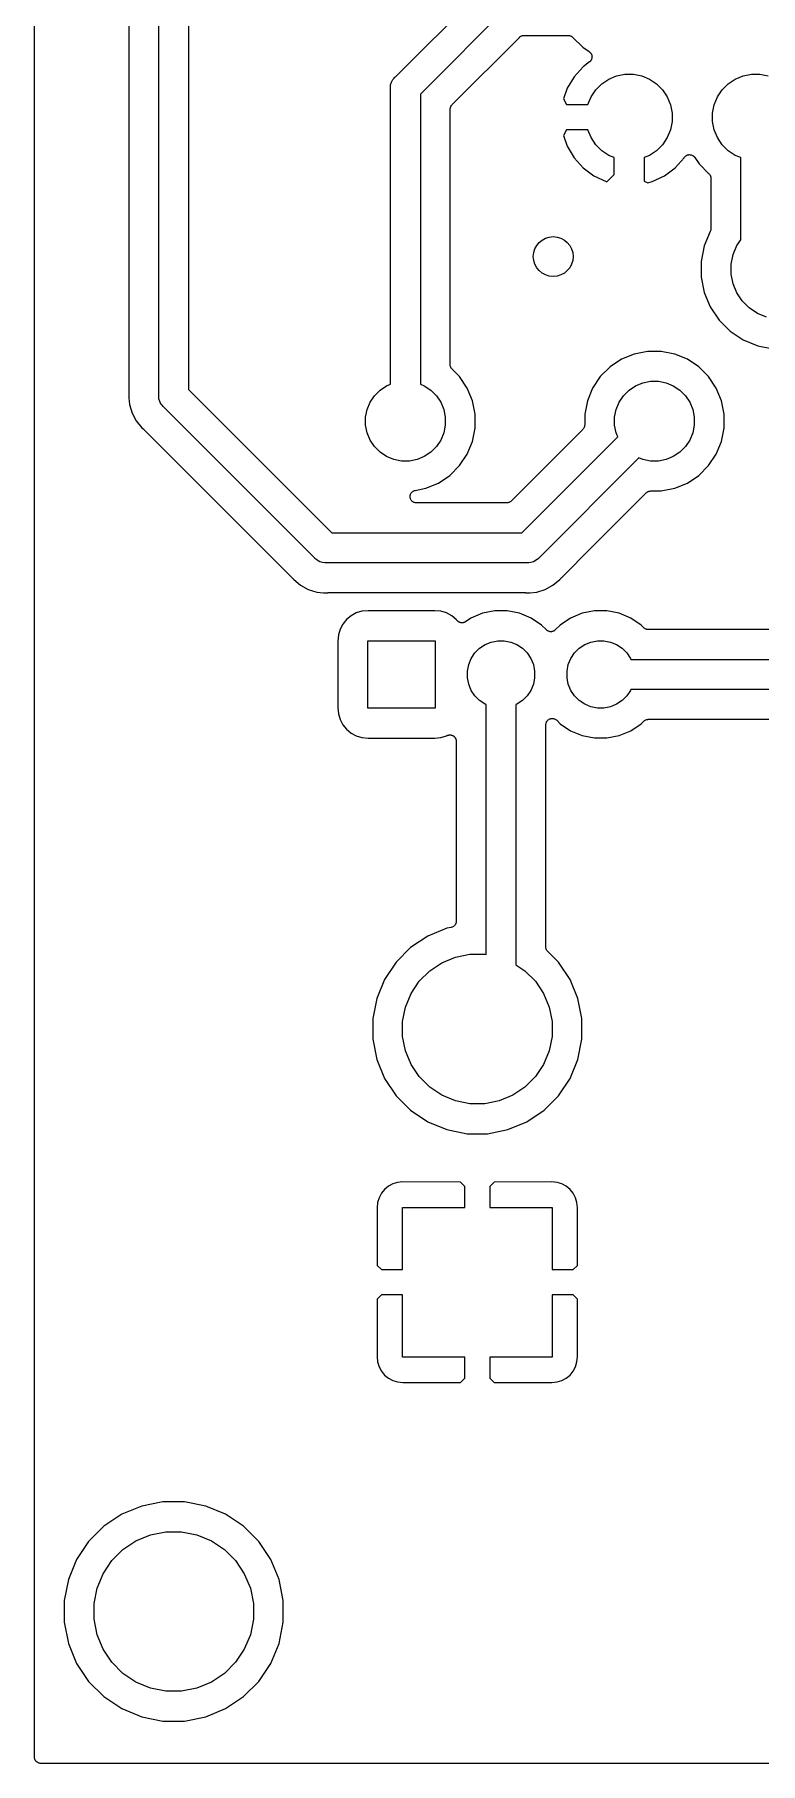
# Model space of a CAD drawing. Extents: x 102.4 to 160.8, y -97.5 to -19.5.
# Drawn here: x 102.36 to 116.94, y -97.54 to -62.86 of the extents above; entities that cross this region are included whole.
import ezdxf

# ---------------------------------------------------------------- set-up
doc = ezdxf.new("R2010")
doc.units = 0
doc.layers.add('BLACK', color=7, linetype='CONTINUOUS')

msp = doc.modelspace()

# ---------------------------------------------------------------- linework, layer by layer
at = {"layer": 'BLACK', "linetype": 'CONTINUOUS'}
for p, q in [((102.362, -97.409), (102.362, -19.939)), ((104.256, -29.0065), (104.256, -70.0536)), ((104.856, -70.0893), (104.856, -28.9707)), ((105.456, -29.0803), (105.456, -69.9797)), ((109.606, -63.7054), (111.537, -61.7743)), ((111.884, -62.276), (110.108, -64.0523)), ((110.745, -64.2636), (112.096, -62.9132)), ((112.096, -62.9129), (112.097, -62.912)), ((112.096, -62.9132), (112.096, -62.9129)), ((112.096, -62.9129), (112.096, -62.9129)), ((112.096, -62.9129), (112.096, -62.9129)), ((112.097, -62.912), (112.106, -62.9046)), ((112.106, -62.9046), (112.115, -62.8972)), ((112.115, -62.8972), (112.116, -62.8969)), ((112.116, -62.8965), (112.127, -62.8911)), ((112.116, -62.8969), (112.116, -62.8965)), ((112.127, -62.8911), (112.137, -62.8856)), ((112.137, -62.8856), (112.138, -62.8854)), ((112.138, -62.8851), (112.15, -62.8818)), ((112.138, -62.8854), (112.138, -62.8851)), ((112.15, -62.8818), (112.161, -62.8784)), ((112.161, -62.8784), (112.162, -62.8782)), ((112.161, -62.8784), (112.161, -62.8784)), ((112.162, -62.8782), (112.174, -62.8771)), ((112.174, -62.8771), (112.185, -62.876)), ((112.185, -62.876), (113.078, -62.876)), ((113.078, -62.876), (113.078, -62.876)), ((113.078, -62.876), (113.078, -62.876)), ((113.078, -62.876), (113.078, -62.876)), ((113.078, -62.876), (113.079, -62.876)), ((113.079, -62.876), (113.091, -62.8773)), ((113.091, -62.8773), (113.103, -62.8785)), ((113.103, -62.8785), (113.103, -62.8787)), ((113.103, -62.8787), (113.104, -62.8788)), ((113.104, -62.8788), (113.115, -62.8823)), ((113.115, -62.8823), (113.126, -62.8858)), ((113.126, -62.8858), (113.127, -62.8861)), ((113.127, -62.8861), (113.128, -62.8863)), ((113.128, -62.8863), (113.138, -62.8919)), ((113.138, -62.8919), (113.148, -62.8975)), ((113.148, -62.8975), (113.149, -62.8979)), ((113.149, -62.8979), (113.149, -62.8982)), ((113.149, -62.8982), (113.158, -62.9057)), ((113.158, -62.9057), (113.167, -62.9132)), ((113.167, -62.9132), (113.367, -63.1129)), ((113.367, -63.1129), (113.498, -63.2005)), ((113.504, -63.4078), (113.376, -63.5034)), ((113.498, -63.2005), (113.5, -63.2015)), ((113.5, -63.2015), (113.506, -63.2071)), ((113.51, -63.402), (113.504, -63.4078)), ((113.506, -63.2071), (113.513, -63.2124)), ((113.517, -63.3964), (113.51, -63.402)), ((113.513, -63.2124), (113.516, -63.2151)), ((113.516, -63.2151), (113.519, -63.2175)), ((113.519, -63.3936), (113.517, -63.3964)), ((113.519, -63.2175), (113.524, -63.2243)), ((113.522, -63.3911), (113.519, -63.3936)), ((113.527, -63.3841), (113.522, -63.3911)), ((113.524, -63.2243), (113.53, -63.2308)), ((113.533, -63.3774), (113.527, -63.3841)), ((113.53, -63.2308), (113.532, -63.234)), ((113.532, -63.234), (113.534, -63.2368)), ((113.534, -63.3742), (113.533, -63.3774)), ((113.534, -63.2368), (113.538, -63.2446)), ((113.537, -63.3712), (113.534, -63.3742)), ((113.54, -63.3633), (113.537, -63.3712)), ((113.538, -63.2446), (113.543, -63.2521)), ((113.545, -63.3556), (113.54, -63.3633)), ((113.543, -63.2521), (113.544, -63.2556)), ((113.544, -63.2556), (113.546, -63.2588)), ((113.546, -63.3521), (113.545, -63.3556)), ((113.546, -63.2588), (113.548, -63.2672)), ((113.547, -63.3488), (113.546, -63.3521)), ((113.549, -63.3403), (113.547, -63.3488)), ((113.548, -63.2672), (113.551, -63.2755)), ((113.552, -63.332), (113.549, -63.3403)), ((113.551, -63.2755), (113.551, -63.2791)), ((113.551, -63.2791), (113.552, -63.2826)), ((113.552, -63.2826), (113.553, -63.2913)), ((113.553, -63.3247), (113.552, -63.3283)), ((113.552, -63.3283), (113.552, -63.332)), ((113.553, -63.2913), (113.554, -63.3)), ((113.554, -63.316), (113.553, -63.3247)), ((113.554, -63.3), (113.554, -63.3036)), ((113.554, -63.3036), (113.555, -63.3073)), ((113.555, -63.3073), (113.554, -63.316)), ((109.529, -63.8126), (109.544, -63.7863)), ((109.544, -63.7863), (109.557, -63.7605)), ((109.557, -63.7605), (109.58, -63.7328)), ((109.58, -63.7328), (109.595, -63.7148)), ((109.595, -63.7148), (109.606, -63.7054)), ((113.196, -63.7032), (113.059, -63.9342)), ((113.376, -63.5034), (113.196, -63.7032)), ((113.749, -63.8452), (113.891, -63.7507)), ((113.891, -63.7507), (114.048, -63.6856)), ((114.048, -63.6856), (114.215, -63.6524)), ((114.215, -63.6524), (114.385, -63.6524)), ((114.385, -63.6524), (114.552, -63.6856)), ((114.552, -63.6856), (114.709, -63.7507)), ((114.709, -63.7507), (114.851, -63.8452)), ((116.289, -63.8452), (116.431, -63.7507)), ((116.431, -63.7507), (116.588, -63.6856)), ((116.588, -63.6856), (116.755, -63.6524)), ((116.755, -63.6524), (116.925, -63.6524)), ((116.925, -63.6524), (117.092, -63.6856)), ((109.507, -63.928), (109.508, -63.9133)), ((109.508, -63.9427), (109.507, -63.928)), ((109.508, -63.9133), (109.512, -63.8692)), ((109.508, -63.9133), (109.508, -63.9133)), ((109.508, -69.8704), (109.508, -63.9427)), ((109.512, -63.8692), (109.529, -63.8126)), ((110.108, -64.0523), (110.108, -69.8704)), ((113.059, -63.9342), (112.983, -64.1474)), ((112.983, -64.1474), (113.043, -64.262)), ((113.47, -64.262), (113.535, -64.1069)), ((113.535, -64.1069), (113.629, -63.9655)), ((113.629, -63.9655), (113.749, -63.8452)), ((114.851, -63.8452), (114.971, -63.9655)), ((114.971, -63.9655), (115.065, -64.1069)), ((115.065, -64.1069), (115.13, -64.2641)), ((116.01, -64.2641), (116.075, -64.1069)), ((116.075, -64.1069), (116.169, -63.9655)), ((116.169, -63.9655), (116.289, -63.8452)), ((110.708, -64.3516), (110.709, -64.3399)), ((110.708, -64.3529), (110.708, -64.3516)), ((110.708, -64.353), (110.708, -64.3529)), ((110.708, -64.3534), (110.708, -64.353)), ((110.708, -64.353), (110.708, -64.353)), ((110.708, -69.4795), (110.708, -64.3534)), ((110.709, -64.3399), (110.711, -64.3283)), ((110.711, -64.327), (110.714, -64.3158)), ((110.711, -64.3277), (110.711, -64.327)), ((110.711, -64.3283), (110.711, -64.3277)), ((110.714, -64.3158), (110.718, -64.3046)), ((110.718, -64.3034), (110.724, -64.293)), ((110.718, -64.304), (110.718, -64.3034)), ((110.718, -64.3046), (110.718, -64.304)), ((110.724, -64.293), (110.729, -64.2827)), ((110.729, -64.2827), (110.73, -64.2822)), ((110.73, -64.2816), (110.738, -64.2727)), ((110.73, -64.2822), (110.73, -64.2816)), ((110.738, -64.2727), (110.745, -64.2636)), ((113.043, -64.262), (113.47, -64.262)), ((115.13, -64.2641), (115.164, -64.4309)), ((115.164, -64.4309), (115.164, -64.6011)), ((115.976, -64.4309), (116.01, -64.2641)), ((115.976, -64.6011), (115.976, -64.4309)), ((113.043, -64.77), (112.983, -64.8846)), ((113.47, -64.77), (113.043, -64.77)), ((113.535, -64.9251), (113.47, -64.77)), ((115.13, -64.7679), (115.065, -64.9251)), ((115.164, -64.6011), (115.13, -64.7679)), ((116.01, -64.7679), (115.976, -64.6011)), ((116.075, -64.9251), (116.01, -64.7679)), ((112.983, -64.8846), (113.059, -65.0978)), ((113.059, -65.0978), (113.196, -65.3288)), ((113.629, -65.0665), (113.535, -64.9251)), ((113.749, -65.1868), (113.629, -65.0665)), ((113.891, -65.2813), (113.749, -65.1868)), ((114.851, -65.1868), (114.709, -65.2813)), ((114.971, -65.0665), (114.851, -65.1868)), ((115.065, -64.9251), (114.971, -65.0665)), ((116.169, -65.0665), (116.075, -64.9251)), ((116.289, -65.1868), (116.169, -65.0665)), ((116.431, -65.2813), (116.289, -65.1868)), ((113.196, -65.3288), (113.376, -65.5286)), ((113.376, -65.5286), (113.591, -65.6895)), ((114, -65.3265), (113.891, -65.2813)), ((114, -65.6617), (114, -65.3265)), ((114.709, -65.2813), (114.6, -65.3265)), ((114.6, -65.3265), (114.6, -65.7713)), ((115.009, -65.6895), (115.224, -65.5286)), ((115.224, -65.5286), (115.404, -65.3288)), ((115.404, -65.3286), (115.405, -65.3271)), ((115.404, -65.3288), (115.404, -65.3286)), ((115.405, -65.3271), (115.407, -65.3247)), ((115.407, -65.3247), (115.408, -65.322)), ((115.408, -65.322), (115.414, -65.3148)), ((115.414, -65.3148), (115.42, -65.3073)), ((115.42, -65.3073), (115.422, -65.3053)), ((115.422, -65.3053), (115.424, -65.303)), ((115.424, -65.303), (115.432, -65.2971)), ((115.432, -65.2971), (115.439, -65.2909)), ((115.439, -65.2909), (115.441, -65.2893)), ((115.441, -65.2893), (115.444, -65.2874)), ((115.444, -65.2874), (115.452, -65.2831)), ((115.452, -65.2831), (115.46, -65.2783)), ((115.46, -65.2783), (115.463, -65.2773)), ((115.463, -65.2773), (115.465, -65.2759)), ((115.465, -65.2759), (115.474, -65.2732)), ((115.474, -65.2732), (115.483, -65.2701)), ((115.483, -65.2701), (115.486, -65.2697)), ((115.486, -65.2697), (115.489, -65.2688)), ((115.489, -65.2688), (115.499, -65.268)), ((115.499, -65.268), (115.508, -65.2666)), ((115.508, -65.2666), (115.511, -65.2668)), ((115.511, -65.2668), (115.514, -65.2665)), ((115.514, -65.2665), (115.523, -65.2675)), ((115.523, -65.2675), (115.533, -65.268)), ((115.533, -65.268), (115.536, -65.2687)), ((115.536, -65.2687), (115.539, -65.269)), ((115.539, -65.269), (115.548, -65.2718)), ((115.548, -65.2718), (115.557, -65.2741)), ((115.557, -65.2741), (115.559, -65.2754)), ((115.559, -65.2754), (115.562, -65.2763)), ((115.562, -65.2763), (115.571, -65.2808)), ((115.571, -65.2808), (115.579, -65.2848)), ((115.579, -65.2848), (115.581, -65.2866)), ((115.581, -65.2866), (115.584, -65.288)), ((115.584, -65.288), (115.591, -65.294)), ((115.591, -65.294), (115.599, -65.2996)), ((115.599, -65.2996), (115.601, -65.3019)), ((115.601, -65.3019), (115.603, -65.3038)), ((115.603, -65.3038), (115.609, -65.311)), ((115.609, -65.311), (115.615, -65.318)), ((115.615, -65.318), (115.617, -65.3206)), ((115.617, -65.3206), (115.619, -65.323)), ((115.619, -65.323), (115.703, -65.449)), ((115.703, -65.449), (115.903, -65.6486)), ((116.54, -65.3265), (116.431, -65.2813)), ((116.54, -65.7226), (116.54, -65.3265)), ((113.591, -65.6895), (113.836, -65.8065)), ((113.836, -65.8065), (113.851, -65.8109)), ((113.851, -65.8109), (114, -65.6617)), ((114.6, -65.7713), (114.601, -65.786)), ((114.601, -65.786), (114.6, -65.7971)), ((114.6, -65.7971), (114.672, -65.8344)), ((114.672, -65.8344), (114.764, -65.8065)), ((114.764, -65.8065), (115.009, -65.6895)), ((115.903, -65.6486), (115.903, -65.6489)), ((115.903, -65.6489), (115.903, -65.649)), ((115.903, -65.649), (115.903, -65.649)), ((115.903, -65.649), (115.904, -65.6499)), ((115.904, -65.6499), (115.911, -65.6591)), ((115.911, -65.6591), (115.919, -65.6682)), ((115.919, -65.6682), (115.919, -65.6688)), ((115.919, -65.6688), (115.92, -65.6693)), ((115.92, -65.6693), (115.925, -65.6797)), ((115.925, -65.6797), (115.93, -65.6901)), ((115.93, -65.6901), (115.931, -65.6907)), ((115.931, -65.6907), (115.931, -65.6913)), ((115.931, -65.6913), (115.934, -65.7026)), ((115.934, -65.7026), (115.938, -65.7138)), ((115.938, -65.7138), (115.938, -65.7144)), ((115.938, -65.7144), (115.938, -65.7151)), ((115.938, -65.7151), (115.939, -65.7268)), ((115.939, -65.7268), (115.94, -65.7384)), ((115.94, -65.7384), (115.94, -66.7569)), ((116.54, -66.9733), (116.54, -65.7226)), ((116.54, -65.7226), (116.54, -65.7226)), ((115.93, -66.8055), (115.809, -67.0973)), ((115.934, -66.7944), (115.93, -66.8055)), ((115.937, -66.7834), (115.934, -66.7944)), ((115.938, -66.7818), (115.937, -66.7826)), ((115.937, -66.7826), (115.937, -66.7834)), ((115.939, -66.7703), (115.938, -66.7818)), ((115.94, -66.7587), (115.939, -66.7703)), ((115.94, -66.7569), (115.94, -66.7572)), ((115.94, -66.7572), (115.94, -66.7572)), ((115.94, -66.7572), (115.94, -66.7572)), ((115.94, -66.7572), (115.94, -66.7587)), ((115.809, -67.0973), (115.748, -67.4064)), ((116.348, -67.4655), (116.386, -67.2723)), ((116.386, -67.2723), (116.462, -67.0903)), ((116.462, -67.0903), (116.54, -66.9733)), ((115.748, -67.4064), (115.748, -67.7216)), ((116.348, -67.6625), (116.348, -67.4655)), ((115.748, -67.7216), (115.809, -68.0307)), ((116.386, -67.8557), (116.348, -67.6625)), ((116.462, -68.0377), (116.386, -67.8557)), ((115.809, -68.0307), (115.93, -68.3219)), ((116.571, -68.2015), (116.462, -68.0377)), ((116.711, -68.3408), (116.571, -68.2015)), ((115.93, -68.3219), (116.105, -68.5839)), ((116.105, -68.5839), (116.328, -68.8068)), ((116.874, -68.4502), (116.711, -68.3408)), ((117.056, -68.5256), (116.874, -68.4502)), ((116.328, -68.8068), (116.59, -68.9819)), ((116.59, -68.9819), (116.881, -69.1025)), ((114.4, -69.2658), (114.145, -69.3713)), ((114.67, -69.212), (114.4, -69.2658)), ((114.946, -69.212), (114.67, -69.212)), ((115.216, -69.2658), (114.946, -69.212)), ((115.471, -69.3713), (115.216, -69.2658)), ((116.881, -69.1025), (117.19, -69.164)), ((110.709, -69.4912), (110.708, -69.4795)), ((110.71, -69.5029), (110.709, -69.4912)), ((110.71, -69.5035), (110.71, -69.5029)), ((110.71, -69.5042), (110.71, -69.5035)), ((110.714, -69.5154), (110.71, -69.5042)), ((110.717, -69.5267), (110.714, -69.5154)), ((110.717, -69.5273), (110.717, -69.5267)), ((110.718, -69.5279), (110.717, -69.5273)), ((110.723, -69.5383), (110.718, -69.5279)), ((110.728, -69.5487), (110.723, -69.5383)), ((110.729, -69.5492), (110.728, -69.5487)), ((110.729, -69.5498), (110.729, -69.5492)), ((110.737, -69.5589), (110.729, -69.5498)), ((110.744, -69.568), (110.737, -69.5589)), ((110.745, -69.569), (110.744, -69.568)), ((110.745, -69.5693), (110.745, -69.569)), ((110.745, -69.569), (110.745, -69.569)), ((110.745, -69.569), (110.745, -69.569)), ((110.895, -69.7196), (110.745, -69.5693)), ((113.916, -69.5245), (113.721, -69.7196)), ((114.145, -69.3713), (113.916, -69.5245)), ((115.7, -69.5245), (115.471, -69.3713)), ((115.895, -69.7196), (115.7, -69.5245)), ((105.456, -69.9797), (108.328, -72.852)), ((109.187, -70.102), (109.298, -69.9906)), ((109.298, -69.9906), (109.429, -69.903)), ((109.429, -69.903), (109.508, -69.8704)), ((110.108, -69.8704), (110.187, -69.903)), ((110.187, -69.903), (110.318, -69.9906)), ((110.318, -69.9906), (110.429, -70.102)), ((111.049, -69.9488), (110.895, -69.7196)), ((111.154, -70.2036), (111.049, -69.9488)), ((113.567, -69.9488), (113.462, -70.2036)), ((113.721, -69.7196), (113.567, -69.9488)), ((114.187, -70.102), (114.298, -69.9906)), ((114.298, -69.9906), (114.429, -69.903)), ((114.429, -69.903), (114.575, -69.8427)), ((114.575, -69.8427), (114.729, -69.812)), ((114.729, -69.812), (114.887, -69.812)), ((114.887, -69.812), (115.041, -69.8427)), ((115.041, -69.8427), (115.187, -69.903)), ((115.187, -69.903), (115.318, -69.9906)), ((115.318, -69.9906), (115.429, -70.102)), ((116.049, -69.9488), (115.895, -69.7196)), ((116.154, -70.2036), (116.049, -69.9488)), ((104.255, -70.066), (104.252, -70.104)), ((104.252, -70.104), (104.255, -70.142)), ((104.256, -70.0553), (104.255, -70.0607)), ((104.255, -70.0607), (104.255, -70.066)), ((104.255, -70.142), (104.255, -70.142)), ((104.255, -70.142), (104.269, -70.2804)), ((104.256, -70.0536), (104.256, -70.0553)), ((104.269, -70.2804), (104.32, -70.4501)), ((104.855, -70.104), (104.856, -70.0893)), ((104.856, -70.1187), (104.855, -70.104)), ((104.86, -70.1628), (104.856, -70.1187)), ((104.856, -70.1187), (104.856, -70.1187)), ((104.877, -70.2194), (104.86, -70.1628)), ((104.887, -70.2371), (104.877, -70.2194)), ((104.905, -70.2715), (104.887, -70.2371)), ((104.921, -70.2902), (104.905, -70.2715)), ((104.943, -70.3172), (104.921, -70.2902)), ((104.954, -70.3266), (104.943, -70.3172)), ((107.981, -73.3537), (104.954, -70.3266)), ((109.008, -70.5332), (109.039, -70.3786)), ((109.039, -70.3786), (109.099, -70.2331)), ((109.099, -70.2331), (109.187, -70.102)), ((110.429, -70.102), (110.517, -70.2331)), ((110.517, -70.2331), (110.577, -70.3786)), ((110.577, -70.3786), (110.608, -70.5332)), ((111.208, -70.4741), (111.154, -70.2036)), ((113.462, -70.2036), (113.408, -70.4741)), ((114.008, -70.5332), (114.039, -70.3786)), ((114.039, -70.3786), (114.099, -70.2331)), ((114.099, -70.2331), (114.187, -70.102)), ((115.429, -70.102), (115.517, -70.2331)), ((115.517, -70.2331), (115.577, -70.3786)), ((115.577, -70.3786), (115.608, -70.5332)), ((116.208, -70.4741), (116.154, -70.2036)), ((104.32, -70.4501), (104.404, -70.6064)), ((104.404, -70.6064), (104.517, -70.7435)), ((104.517, -70.7435), (104.546, -70.7677)), ((109.008, -70.6908), (109.008, -70.5332)), ((109.039, -70.8454), (109.008, -70.6908)), ((110.608, -70.6908), (110.577, -70.8454)), ((110.608, -70.5332), (110.608, -70.6908)), ((111.208, -70.7499), (111.208, -70.4741)), ((113.398, -70.7366), (113.392, -70.7469)), ((113.402, -70.7242), (113.398, -70.7354)), ((113.398, -70.7354), (113.398, -70.736)), ((113.398, -70.736), (113.398, -70.7366)), ((113.405, -70.713), (113.402, -70.7242)), ((113.407, -70.7001), (113.405, -70.7117)), ((113.405, -70.7117), (113.405, -70.7123)), ((113.405, -70.7123), (113.405, -70.713)), ((113.408, -70.6884), (113.407, -70.7001)), ((113.408, -70.4741), (113.408, -70.6866)), ((113.408, -70.6866), (113.408, -70.687)), ((113.408, -70.687), (113.408, -70.687)), ((113.408, -70.687), (113.408, -70.6871)), ((113.408, -70.6871), (113.408, -70.6884)), ((114.008, -70.6908), (114.008, -70.5332)), ((114.039, -70.8454), (114.008, -70.6908)), ((115.608, -70.6908), (115.577, -70.8454)), ((115.608, -70.5332), (115.608, -70.6908)), ((116.208, -70.7499), (116.208, -70.4741)), ((104.546, -70.7677), (104.547, -70.7688)), ((104.547, -70.7688), (104.551, -70.7727)), ((104.551, -70.7727), (104.555, -70.7761)), ((104.555, -70.7761), (107.532, -73.7527)), ((109.099, -70.9909), (109.039, -70.8454)), ((109.187, -71.122), (109.099, -70.9909)), ((110.517, -70.9909), (110.429, -71.122)), ((110.577, -70.8454), (110.517, -70.9909)), ((111.049, -71.2751), (111.154, -71.0204)), ((111.154, -71.0204), (111.208, -70.7499)), ((113.371, -70.7764), (111.932, -72.2148)), ((112.144, -72.852), (114.071, -70.9243)), ((113.378, -70.7673), (113.371, -70.7764)), ((113.386, -70.7584), (113.378, -70.7673)), ((113.387, -70.7573), (113.386, -70.7578)), ((113.386, -70.7578), (113.386, -70.7584)), ((113.392, -70.7469), (113.387, -70.7573)), ((114.071, -70.9243), (114.039, -70.8454)), ((115.517, -70.9909), (115.429, -71.122)), ((115.577, -70.8454), (115.517, -70.9909)), ((116.049, -71.2751), (116.154, -71.0204)), ((116.154, -71.0204), (116.208, -70.7499)), ((109.298, -71.2334), (109.187, -71.122)), ((109.429, -71.321), (109.298, -71.2334)), ((109.575, -71.3813), (109.429, -71.321)), ((109.729, -71.412), (109.575, -71.3813)), ((109.887, -71.412), (109.729, -71.412)), ((110.041, -71.3813), (109.887, -71.412)), ((110.187, -71.321), (110.041, -71.3813)), ((110.318, -71.2334), (110.187, -71.321)), ((110.429, -71.122), (110.318, -71.2334)), ((110.895, -71.5044), (111.049, -71.2751)), ((114.496, -71.3486), (112.491, -73.3537)), ((114.575, -71.3813), (114.496, -71.3486)), ((114.729, -71.412), (114.575, -71.3813)), ((114.887, -71.412), (114.729, -71.412)), ((115.041, -71.3813), (114.887, -71.412)), ((115.187, -71.321), (115.041, -71.3813)), ((115.318, -71.2334), (115.187, -71.321)), ((115.429, -71.122), (115.318, -71.2334)), ((115.895, -71.5044), (116.049, -71.2751)), ((110.471, -71.8527), (110.7, -71.6995)), ((110.7, -71.6995), (110.895, -71.5044)), ((115.471, -71.8527), (115.7, -71.6995)), ((115.7, -71.6995), (115.895, -71.5044)), ((109.902, -72.1241), (109.903, -72.1118)), ((109.902, -72.1242), (109.902, -72.1241)), ((109.903, -72.1372), (109.902, -72.1242)), ((109.902, -72.1242), (109.902, -72.1242)), ((109.903, -72.1118), (109.904, -72.0996)), ((109.904, -72.0995), (109.908, -72.0876)), ((109.904, -72.0996), (109.904, -72.0995)), ((109.904, -72.0995), (109.904, -72.0995)), ((109.908, -72.0876), (109.912, -72.0759)), ((109.912, -72.0758), (109.918, -72.065)), ((109.912, -72.0759), (109.912, -72.0758)), ((109.912, -72.0758), (109.912, -72.0758)), ((109.918, -72.065), (109.923, -72.0541)), ((109.923, -72.054), (109.931, -72.0446)), ((109.923, -72.0541), (109.923, -72.054)), ((109.923, -72.054), (109.923, -72.054)), ((109.931, -72.0446), (109.939, -72.035)), ((109.939, -72.0349), (109.949, -72.027)), ((109.939, -72.035), (109.939, -72.0349)), ((109.939, -72.0349), (109.939, -72.0349)), ((109.949, -72.027), (109.958, -72.0193)), ((109.958, -72.0192), (109.97, -72.0133)), ((109.958, -72.0193), (109.958, -72.0192)), ((109.958, -72.0193), (109.958, -72.0193)), ((109.97, -72.0133), (109.98, -72.0076)), ((109.98, -72.0076), (109.992, -72.0041)), ((109.98, -72.0076), (109.98, -72.0076)), ((109.98, -72.0076), (109.98, -72.0076)), ((109.992, -72.0041), (110.004, -72.0004)), ((110.004, -72.0004), (110.216, -71.9582)), ((110.216, -71.9582), (110.471, -71.8527)), ((113.56, -73.1327), (114.644, -72.0492)), ((114.644, -72.0489), (114.645, -72.048)), ((114.644, -72.0492), (114.644, -72.0489)), ((114.644, -72.0489), (114.644, -72.0489)), ((114.644, -72.0489), (114.644, -72.0489)), ((114.645, -72.048), (114.654, -72.0406)), ((114.654, -72.0406), (114.663, -72.0332)), ((114.663, -72.0332), (114.664, -72.0329)), ((114.664, -72.0325), (114.675, -72.0271)), ((114.664, -72.0329), (114.664, -72.0325)), ((114.675, -72.0271), (114.685, -72.0216)), ((114.685, -72.0216), (114.686, -72.0214)), ((114.686, -72.0211), (114.698, -72.0178)), ((114.686, -72.0214), (114.686, -72.0211)), ((114.698, -72.0178), (114.709, -72.0144)), ((114.709, -72.0144), (114.71, -72.0142)), ((114.709, -72.0144), (114.709, -72.0144)), ((114.71, -72.0142), (114.722, -72.0131)), ((114.722, -72.0131), (114.733, -72.012)), ((114.733, -72.012), (114.946, -72.012)), ((114.946, -72.012), (115.216, -71.9582)), ((115.216, -71.9582), (115.471, -71.8527)), ((109.904, -72.1488), (109.903, -72.1372)), ((109.904, -72.1489), (109.904, -72.1488)), ((109.904, -72.1488), (109.904, -72.1488)), ((109.908, -72.1614), (109.904, -72.1489)), ((109.911, -72.1726), (109.908, -72.1614)), ((109.911, -72.1727), (109.911, -72.1726)), ((109.911, -72.1726), (109.911, -72.1726)), ((109.916, -72.1828), (109.911, -72.1727)), ((109.923, -72.1945), (109.916, -72.1828)), ((109.923, -72.1946), (109.923, -72.1945)), ((109.93, -72.2044), (109.923, -72.1946)), ((109.923, -72.1946), (109.923, -72.1946)), ((109.938, -72.2139), (109.93, -72.2044)), ((109.948, -72.2225), (109.938, -72.2139)), ((109.938, -72.2139), (109.938, -72.2139)), ((109.938, -72.2139), (109.938, -72.2139)), ((109.957, -72.2298), (109.948, -72.2225)), ((109.957, -72.2299), (109.957, -72.2298)), ((109.957, -72.2298), (109.957, -72.2298)), ((109.968, -72.2358), (109.957, -72.2299)), ((109.979, -72.2417), (109.968, -72.2358)), ((109.979, -72.2418), (109.979, -72.2417)), ((109.979, -72.2417), (109.979, -72.2417)), ((109.99, -72.2454), (109.979, -72.2418)), ((110.002, -72.2492), (109.99, -72.2454)), ((110.015, -72.2506), (110.002, -72.2492)), ((110.002, -72.2492), (110.002, -72.2492)), ((110.002, -72.2492), (110.002, -72.2492)), ((110.027, -72.252), (110.015, -72.2506)), ((110.029, -72.252), (110.027, -72.252)), ((110.027, -72.252), (110.027, -72.252)), ((110.027, -72.252), (110.027, -72.252)), ((111.843, -72.252), (110.029, -72.252)), ((111.854, -72.2509), (111.843, -72.252)), ((111.866, -72.2498), (111.854, -72.2509)), ((111.867, -72.2496), (111.866, -72.2498)), ((111.878, -72.2462), (111.867, -72.2496)), ((111.867, -72.2496), (111.867, -72.2496)), ((111.89, -72.2429), (111.878, -72.2462)), ((111.891, -72.2424), (111.89, -72.2426)), ((111.89, -72.2426), (111.89, -72.2429)), ((111.901, -72.2369), (111.891, -72.2424)), ((111.912, -72.2315), (111.901, -72.2369)), ((111.913, -72.2308), (111.912, -72.2311)), ((111.912, -72.2311), (111.912, -72.2315)), ((111.922, -72.2234), (111.913, -72.2308)), ((111.931, -72.216), (111.922, -72.2234)), ((111.932, -72.2151), (111.931, -72.216)), ((111.932, -72.2148), (111.932, -72.2151)), ((111.932, -72.2151), (111.932, -72.2151)), ((111.932, -72.2151), (111.932, -72.2151)), ((108.328, -72.852), (112.144, -72.852)), ((112.94, -73.7527), (113.56, -73.1327)), ((113.56, -73.1327), (113.56, -73.1327)), ((107.991, -73.3652), (107.981, -73.3537)), ((108.002, -73.3745), (107.991, -73.3652)), ((108.037, -73.4026), (108.002, -73.3745)), ((108.059, -73.4146), (108.037, -73.4026)), ((108.089, -73.4305), (108.059, -73.4146)), ((108.145, -73.4477), (108.089, -73.4305)), ((108.189, -73.452), (108.145, -73.4477)), ((108.204, -73.4535), (108.189, -73.452)), ((108.189, -73.452), (108.189, -73.452)), ((108.219, -73.452), (108.204, -73.4535)), ((112.253, -73.452), (108.219, -73.452)), ((112.268, -73.4535), (112.253, -73.452)), ((112.283, -73.452), (112.268, -73.4535)), ((112.327, -73.4477), (112.283, -73.452)), ((112.283, -73.452), (112.283, -73.452)), ((112.383, -73.4305), (112.327, -73.4477)), ((112.435, -73.4026), (112.383, -73.4305)), ((112.481, -73.3652), (112.435, -73.4026)), ((112.491, -73.3537), (112.481, -73.3652)), ((107.532, -73.7527), (107.533, -73.754)), ((107.533, -73.754), (107.537, -73.7582)), ((107.537, -73.7582), (107.54, -73.762)), ((107.54, -73.762), (107.565, -73.7915)), ((107.565, -73.7915), (107.702, -73.9039)), ((112.77, -73.9039), (112.907, -73.7915)), ((112.907, -73.7915), (112.932, -73.762)), ((112.932, -73.762), (112.933, -73.7606)), ((112.933, -73.7606), (112.937, -73.7569)), ((112.937, -73.7569), (112.94, -73.7527)), ((107.702, -73.9039), (107.858, -73.9875)), ((107.858, -73.9875), (108.028, -74.039)), ((108.028, -74.039), (108.166, -74.0526)), ((108.166, -74.0526), (108.166, -74.0526)), ((108.166, -74.0526), (108.204, -74.0564)), ((108.204, -74.0564), (108.242, -74.0526)), ((108.242, -74.0526), (108.244, -74.0524)), ((108.244, -74.0524), (108.249, -74.0525)), ((108.249, -74.0525), (108.254, -74.052)), ((108.254, -74.052), (112.218, -74.052)), ((112.218, -74.052), (112.219, -74.052)), ((112.219, -74.052), (112.225, -74.0526)), ((112.225, -74.0526), (112.23, -74.0526)), ((112.23, -74.0526), (112.268, -74.0564)), ((112.268, -74.0564), (112.306, -74.0526)), ((112.306, -74.0526), (112.444, -74.039)), ((112.306, -74.0526), (112.306, -74.0526)), ((112.444, -74.039), (112.614, -73.9875)), ((112.614, -73.9875), (112.77, -73.9039)), ((108.718, -74.5157), (108.627, -74.5907)), ((108.822, -74.46), (108.718, -74.5157)), ((108.935, -74.4257), (108.822, -74.46)), ((109.059, -74.4135), (108.935, -74.4257)), ((110.397, -74.4135), (109.059, -74.4135)), ((110.521, -74.4257), (110.397, -74.4135)), ((110.634, -74.46), (110.521, -74.4257)), ((110.738, -74.5157), (110.634, -74.46)), ((110.829, -74.5907), (110.738, -74.5157)), ((111.356, -74.466), (111.124, -74.5621)), ((111.602, -74.417), (111.356, -74.466)), ((111.854, -74.417), (111.602, -74.417)), ((112.1, -74.466), (111.854, -74.417)), ((112.332, -74.5621), (112.1, -74.466)), ((113.356, -74.466), (113.124, -74.5621)), ((113.602, -74.417), (113.356, -74.466)), ((113.854, -74.417), (113.602, -74.417)), ((114.1, -74.466), (113.854, -74.417)), ((114.332, -74.5621), (114.1, -74.466)), ((108.462, -74.8994), (108.449, -75.0232)), ((108.496, -74.7863), (108.462, -74.8994)), ((108.552, -74.682), (108.496, -74.7863)), ((108.627, -74.5907), (108.552, -74.682)), ((110.846, -74.6104), (110.829, -74.5907)), ((110.85, -74.6145), (110.846, -74.6104)), ((110.853, -74.619), (110.85, -74.6145)), ((110.858, -74.6232), (110.853, -74.619)), ((110.863, -74.628), (110.858, -74.6232)), ((110.868, -74.6312), (110.863, -74.628)), ((110.872, -74.6349), (110.868, -74.6312)), ((110.878, -74.6381), (110.872, -74.6349)), ((110.884, -74.6418), (110.878, -74.6381)), ((110.889, -74.644), (110.884, -74.6418)), ((110.894, -74.6467), (110.889, -74.644)), ((110.9, -74.6487), (110.894, -74.6467)), ((110.907, -74.6513), (110.9, -74.6487)), ((110.912, -74.6524), (110.907, -74.6513)), ((110.918, -74.6542), (110.912, -74.6524)), ((110.924, -74.6549), (110.918, -74.6542)), ((110.931, -74.6562), (110.924, -74.6549)), ((110.937, -74.6562), (110.931, -74.6562)), ((110.942, -74.6569), (110.937, -74.6562)), ((110.949, -74.6563), (110.942, -74.6569)), ((110.956, -74.6563), (110.949, -74.6563)), ((110.961, -74.6552), (110.956, -74.6563)), ((110.967, -74.6547), (110.961, -74.6552)), ((110.973, -74.6529), (110.967, -74.6547)), ((110.98, -74.6516), (110.973, -74.6529)), ((110.985, -74.6494), (110.98, -74.6516)), ((110.991, -74.6478), (110.985, -74.6494)), ((110.997, -74.6448), (110.991, -74.6478)), ((111.003, -74.6422), (110.997, -74.6448)), ((111.008, -74.6391), (111.003, -74.6422)), ((111.013, -74.6364), (111.008, -74.6391)), ((111.014, -74.6355), (111.013, -74.6364)), ((111.124, -74.5621), (111.014, -74.6355)), ((112.541, -74.7016), (112.332, -74.5621)), ((112.638, -74.7991), (112.541, -74.7016)), ((112.647, -74.8066), (112.638, -74.7991)), ((112.657, -74.8143), (112.647, -74.8066)), ((112.657, -74.8145), (112.657, -74.8143)), ((112.657, -74.8148), (112.657, -74.8145)), ((112.668, -74.8204), (112.657, -74.8148)), ((112.678, -74.8262), (112.668, -74.8204)), ((112.679, -74.8263), (112.678, -74.8262)), ((112.679, -74.8265), (112.679, -74.8263)), ((112.691, -74.83), (112.679, -74.8265)), ((112.702, -74.8336), (112.691, -74.83)), ((112.703, -74.8338), (112.702, -74.8336)), ((112.702, -74.8336), (112.702, -74.8336)), ((112.715, -74.835), (112.703, -74.8338)), ((112.727, -74.8363), (112.715, -74.835)), ((112.728, -74.8363), (112.727, -74.8362)), ((112.727, -74.8362), (112.727, -74.8363)), ((112.739, -74.8352), (112.728, -74.8363)), ((112.751, -74.8341), (112.739, -74.8352)), ((112.752, -74.834), (112.751, -74.8341)), ((112.764, -74.8305), (112.752, -74.8339)), ((112.752, -74.8339), (112.752, -74.834)), ((112.775, -74.8272), (112.764, -74.8305)), ((112.776, -74.827), (112.775, -74.8272)), ((112.787, -74.8213), (112.776, -74.8269)), ((112.776, -74.8269), (112.776, -74.827)), ((112.797, -74.8158), (112.787, -74.8213)), ((112.798, -74.8155), (112.797, -74.8158)), ((112.807, -74.8078), (112.798, -74.8153)), ((112.798, -74.8153), (112.798, -74.8155)), ((112.817, -74.8003), (112.807, -74.8078)), ((112.818, -74.7991), (112.817, -74.7997)), ((112.817, -74.7997), (112.817, -74.7997)), ((112.817, -74.7997), (112.817, -74.7997)), ((112.817, -74.7997), (112.817, -74.8003)), ((112.915, -74.7016), (112.818, -74.7991)), ((113.124, -74.5621), (112.915, -74.7016)), ((114.541, -74.7016), (114.332, -74.5621)), ((114.594, -74.7548), (114.541, -74.7016)), ((114.603, -74.7622), (114.594, -74.7548)), ((114.612, -74.7698), (114.603, -74.7622)), ((114.613, -74.7701), (114.612, -74.7698)), ((114.613, -74.7705), (114.613, -74.7701)), ((114.623, -74.7761), (114.613, -74.7705)), ((114.634, -74.7817), (114.623, -74.7761)), ((114.634, -74.7819), (114.634, -74.7817)), ((114.635, -74.7822), (114.634, -74.7819)), ((114.646, -74.7857), (114.635, -74.7822)), ((114.657, -74.7892), (114.646, -74.7857)), ((114.658, -74.7893), (114.657, -74.7892)), ((114.659, -74.7895), (114.658, -74.7893)), ((114.67, -74.7907), (114.659, -74.7895)), ((114.682, -74.792), (114.67, -74.7907)), ((114.683, -74.792), (114.682, -74.792)), ((114.684, -74.792), (114.683, -74.792)), ((114.683, -74.792), (114.683, -74.792)), ((114.683, -74.792), (114.683, -74.792)), ((120.458, -74.792), (114.684, -74.792)), ((108.449, -75.0232), (108.449, -76.3608)), ((109.053, -76.367), (109.053, -75.017)), ((109.053, -75.017), (110.403, -75.017)), ((110.403, -75.017), (110.403, -76.367)), ((111.204, -75.2617), (111.298, -75.1677)), ((111.298, -75.1677), (111.408, -75.0938)), ((111.408, -75.0938), (111.531, -75.0429)), ((111.531, -75.0429), (111.662, -75.017)), ((111.662, -75.017), (111.794, -75.017)), ((111.794, -75.017), (111.925, -75.0429)), ((111.925, -75.0429), (112.048, -75.0938)), ((112.048, -75.0938), (112.158, -75.1677)), ((112.158, -75.1677), (112.252, -75.2617)), ((113.204, -75.2617), (113.298, -75.1677)), ((113.298, -75.1677), (113.408, -75.0938)), ((113.408, -75.0938), (113.531, -75.0429)), ((113.531, -75.0429), (113.662, -75.017)), ((113.662, -75.017), (113.794, -75.017)), ((113.794, -75.017), (113.925, -75.0429)), ((113.925, -75.0429), (114.048, -75.0938)), ((114.048, -75.0938), (114.158, -75.1677)), ((114.158, -75.1677), (114.252, -75.2617)), ((111.053, -75.6255), (111.079, -75.4951)), ((111.079, -75.4951), (111.13, -75.3723)), ((111.13, -75.3723), (111.204, -75.2617)), ((112.252, -75.2617), (112.326, -75.3723)), ((112.326, -75.3723), (112.377, -75.4951)), ((112.377, -75.4951), (112.403, -75.6255)), ((113.053, -75.6255), (113.079, -75.4951)), ((113.079, -75.4951), (113.13, -75.3723)), ((113.13, -75.3723), (113.204, -75.2617)), ((114.252, -75.2617), (114.326, -75.3723)), ((114.326, -75.3723), (114.334, -75.392)), ((114.334, -75.392), (124.336, -75.392)), ((111.053, -75.7585), (111.053, -75.6255)), ((111.079, -75.8889), (111.053, -75.7585)), ((111.13, -76.0117), (111.079, -75.8889)), ((112.377, -75.8889), (112.326, -76.0117)), ((112.403, -75.7585), (112.377, -75.8889)), ((112.403, -75.6255), (112.403, -75.7585)), ((113.053, -75.7585), (113.053, -75.6255)), ((113.079, -75.8889), (113.053, -75.7585)), ((113.13, -76.0117), (113.079, -75.8889)), ((111.204, -76.1223), (111.13, -76.0117)), ((111.298, -76.2163), (111.204, -76.1223)), ((111.408, -76.2902), (111.298, -76.2163)), ((111.428, -76.2983), (111.408, -76.2902)), ((112.048, -76.2902), (112.028, -76.2983)), ((112.158, -76.2163), (112.048, -76.2902)), ((112.252, -76.1223), (112.158, -76.2163)), ((112.326, -76.0117), (112.252, -76.1223)), ((113.204, -76.1223), (113.13, -76.0117)), ((113.298, -76.2163), (113.204, -76.1223)), ((113.408, -76.2902), (113.298, -76.2163)), ((113.531, -76.3411), (113.408, -76.2902)), ((114.048, -76.2902), (113.925, -76.3411)), ((114.158, -76.2163), (114.048, -76.2902)), ((114.252, -76.1223), (114.158, -76.2163)), ((114.326, -76.0117), (114.252, -76.1223)), ((114.334, -75.992), (114.326, -76.0117)), ((124.445, -75.992), (114.334, -75.992)), ((108.449, -76.3608), (108.462, -76.4846)), ((108.462, -76.4846), (108.496, -76.5977)), ((108.496, -76.5977), (108.552, -76.702)), ((110.403, -76.367), (109.053, -76.367)), ((111.428, -81.3096), (111.428, -76.2983)), ((112.028, -76.2983), (112.028, -81.5185)), ((112.644, -76.6411), (112.65, -76.6303)), ((112.65, -76.63), (112.658, -76.6207)), ((112.65, -76.6302), (112.65, -76.63)), ((112.65, -76.6303), (112.65, -76.6302)), ((112.658, -76.6207), (112.666, -76.6113)), ((112.666, -76.611), (112.676, -76.6034)), ((112.666, -76.6112), (112.666, -76.611)), ((112.666, -76.6113), (112.666, -76.6112)), ((112.676, -76.6034), (112.685, -76.5957)), ((112.685, -76.5955), (112.696, -76.5898)), ((112.685, -76.5956), (112.685, -76.5955)), ((112.685, -76.5957), (112.685, -76.5956)), ((112.696, -76.5898), (112.707, -76.5841)), ((112.707, -76.584), (112.719, -76.5805)), ((112.707, -76.5841), (112.707, -76.584)), ((112.707, -76.5841), (112.707, -76.5841)), ((112.719, -76.5805), (112.731, -76.5771)), ((112.731, -76.577), (112.743, -76.5759)), ((112.731, -76.5771), (112.731, -76.577)), ((112.731, -76.577), (112.731, -76.577)), ((112.743, -76.5759), (112.755, -76.5747)), ((112.755, -76.5747), (112.756, -76.5748)), ((112.756, -76.5748), (112.756, -76.5747)), ((112.756, -76.5747), (112.768, -76.576)), ((112.768, -76.576), (112.78, -76.5772)), ((112.78, -76.5772), (112.78, -76.5773)), ((112.78, -76.5773), (112.781, -76.5773)), ((112.781, -76.5773), (112.792, -76.5809)), ((112.792, -76.5809), (112.804, -76.5845)), ((112.804, -76.5845), (112.804, -76.5846)), ((112.804, -76.5846), (112.804, -76.5847)), ((112.804, -76.5847), (112.815, -76.5905)), ((112.815, -76.5905), (112.826, -76.5962)), ((112.826, -76.5962), (112.826, -76.5963)), ((112.826, -76.5963), (112.826, -76.5964)), ((112.826, -76.5964), (112.835, -76.6042)), ((112.835, -76.6042), (112.845, -76.6119)), ((112.845, -76.6119), (112.915, -76.6824)), ((113.662, -76.367), (113.531, -76.3411)), ((113.794, -76.367), (113.662, -76.367)), ((113.925, -76.3411), (113.794, -76.367)), ((114.541, -76.6824), (114.594, -76.6292)), ((114.594, -76.6289), (114.595, -76.628)), ((114.594, -76.6292), (114.594, -76.6289)), ((114.594, -76.6289), (114.594, -76.6289)), ((114.594, -76.6289), (114.594, -76.6289)), ((114.595, -76.628), (114.604, -76.6206)), ((114.604, -76.6206), (114.613, -76.6132)), ((114.613, -76.6132), (114.614, -76.6129)), ((114.614, -76.6129), (114.615, -76.6125)), ((114.615, -76.6125), (114.625, -76.6071)), ((114.625, -76.6071), (114.635, -76.6016)), ((114.635, -76.6016), (114.636, -76.6014)), ((114.636, -76.6014), (114.637, -76.6011)), ((114.637, -76.6011), (114.648, -76.5978)), ((114.648, -76.5978), (114.659, -76.5944)), ((114.659, -76.5944), (114.66, -76.5944)), ((114.66, -76.5942), (114.672, -76.5931)), ((114.66, -76.5944), (114.66, -76.5942)), ((114.672, -76.5931), (114.684, -76.592)), ((114.684, -76.592), (124.41, -76.592)), ((108.552, -76.702), (108.627, -76.7933)), ((108.627, -76.7933), (108.718, -76.8683)), ((108.718, -76.8683), (108.822, -76.924)), ((108.822, -76.924), (108.935, -76.9583)), ((108.935, -76.9583), (109.059, -76.9705)), ((109.059, -76.9705), (110.397, -76.9705)), ((110.397, -76.9705), (110.521, -76.9583)), ((110.521, -76.9583), (110.634, -76.924)), ((110.634, -76.924), (110.641, -76.92)), ((110.641, -76.92), (110.643, -76.9192)), ((110.643, -76.9192), (110.648, -76.917)), ((110.648, -76.917), (110.653, -76.9143)), ((110.653, -76.9143), (110.66, -76.9125)), ((110.66, -76.9125), (110.666, -76.91)), ((110.666, -76.91), (110.672, -76.909)), ((110.672, -76.909), (110.677, -76.9073)), ((110.677, -76.9073), (110.684, -76.9067)), ((110.684, -76.9067), (110.69, -76.9055)), ((110.69, -76.9055), (110.696, -76.9056)), ((110.696, -76.9056), (110.702, -76.9051)), ((110.702, -76.9051), (110.708, -76.9057)), ((110.708, -76.9057), (110.715, -76.9058)), ((110.715, -76.9058), (110.721, -76.907)), ((110.721, -76.907), (110.727, -76.9076)), ((110.727, -76.9076), (110.733, -76.9096)), ((110.733, -76.9096), (110.739, -76.9109)), ((110.739, -76.9109), (110.745, -76.9132)), ((110.745, -76.9132), (110.75, -76.915)), ((110.75, -76.915), (110.756, -76.9181)), ((110.756, -76.9181), (110.762, -76.9206)), ((110.762, -76.9206), (110.767, -76.924)), ((110.767, -76.924), (110.772, -76.9268)), ((110.772, -76.9268), (110.777, -76.9309)), ((110.777, -76.9309), (110.782, -76.9346)), ((110.782, -76.9346), (110.787, -76.9388)), ((110.787, -76.9388), (110.791, -76.9426)), ((110.791, -76.9426), (110.795, -76.9476)), ((110.795, -76.9476), (110.8, -76.9523)), ((110.8, -76.9523), (110.803, -76.9572)), ((110.803, -76.9572), (110.807, -76.9618)), ((110.807, -76.9618), (110.81, -76.9675)), ((110.81, -76.9675), (110.813, -76.973)), ((110.813, -76.973), (110.816, -76.9784)), ((110.816, -76.9784), (110.818, -76.9837)), ((110.818, -76.9837), (110.82, -76.9899)), ((112.628, -76.7), (112.629, -76.6877)), ((112.628, -76.7004), (112.628, -76.7)), ((112.628, -76.7017), (112.628, -76.7004)), ((112.628, -76.7004), (112.628, -76.7004)), ((112.628, -76.7004), (112.628, -76.7004)), ((112.628, -81.1575), (112.628, -76.7017)), ((112.629, -76.6877), (112.631, -76.6758)), ((112.631, -76.6753), (112.634, -76.6636)), ((112.631, -76.6755), (112.631, -76.6753)), ((112.631, -76.6758), (112.631, -76.6755)), ((112.634, -76.6636), (112.638, -76.6521)), ((112.638, -76.6517), (112.644, -76.6411)), ((112.638, -76.6519), (112.638, -76.6517)), ((112.638, -76.6521), (112.638, -76.6519)), ((112.915, -76.6824), (113.124, -76.8219)), ((113.124, -76.8219), (113.356, -76.918)), ((113.356, -76.918), (113.602, -76.967)), ((113.602, -76.967), (113.854, -76.967)), ((113.854, -76.967), (114.1, -76.918)), ((114.1, -76.918), (114.332, -76.8219)), ((114.332, -76.8219), (114.541, -76.6824)), ((110.82, -76.9899), (110.823, -76.9959)), ((110.823, -76.9959), (110.824, -77.0017)), ((110.824, -77.0017), (110.826, -77.0074)), ((110.826, -77.0074), (110.826, -77.0139)), ((110.826, -77.0139), (110.827, -77.0203)), ((110.827, -77.0203), (110.827, -77.0262)), ((110.827, -77.0262), (110.828, -77.0321)), ((110.828, -77.0321), (110.828, -80.643)), ((110.639, -80.7847), (110.257, -80.943)), ((110.726, -80.7675), (110.639, -80.7847)), ((110.737, -80.7641), (110.726, -80.7675)), ((110.749, -80.7607), (110.737, -80.7641)), ((110.76, -80.7548), (110.749, -80.7603)), ((110.749, -80.7603), (110.749, -80.7605)), ((110.749, -80.7605), (110.749, -80.7607)), ((110.771, -80.7492), (110.76, -80.7548)), ((110.781, -80.7412), (110.771, -80.7487)), ((110.771, -80.7487), (110.771, -80.7489)), ((110.771, -80.7489), (110.771, -80.7492)), ((110.79, -80.7337), (110.781, -80.7412)), ((110.791, -80.733), (110.79, -80.7333)), ((110.79, -80.7333), (110.79, -80.7337)), ((110.798, -80.7238), (110.791, -80.733)), ((110.806, -80.7147), (110.798, -80.7238)), ((110.812, -80.7035), (110.806, -80.7139)), ((110.806, -80.7139), (110.806, -80.7143)), ((110.806, -80.7143), (110.806, -80.7147)), ((110.818, -80.693), (110.812, -80.7035)), ((110.822, -80.6808), (110.818, -80.6921)), ((110.818, -80.6921), (110.818, -80.6925)), ((110.818, -80.6925), (110.818, -80.693)), ((110.825, -80.6694), (110.822, -80.6808)), ((110.827, -80.6567), (110.825, -80.6684)), ((110.825, -80.6684), (110.825, -80.6689)), ((110.825, -80.6689), (110.825, -80.6694)), ((110.828, -80.6447), (110.827, -80.6567)), ((110.828, -80.643), (110.828, -80.6437)), ((110.828, -80.6437), (110.828, -80.6437)), ((110.828, -80.6437), (110.828, -80.6438)), ((110.828, -80.6438), (110.828, -80.6447)), ((110.257, -80.943), (109.913, -81.1728)), ((109.621, -81.4653), (109.391, -81.8093)), ((109.913, -81.1728), (109.621, -81.4653)), ((110.296, -81.6389), (110.541, -81.4747)), ((110.541, -81.4747), (110.814, -81.3616)), ((110.814, -81.3616), (111.104, -81.304)), ((111.104, -81.304), (111.4, -81.304)), ((111.4, -81.304), (111.428, -81.3096)), ((112.629, -81.1692), (112.628, -81.1575)), ((112.63, -81.1809), (112.629, -81.1692)), ((112.63, -81.1816), (112.63, -81.1809)), ((112.63, -81.1822), (112.63, -81.1816)), ((112.634, -81.1934), (112.63, -81.1822)), ((112.637, -81.2047), (112.634, -81.1934)), ((112.637, -81.2053), (112.637, -81.2047)), ((112.638, -81.2059), (112.637, -81.2053)), ((112.643, -81.2163), (112.638, -81.2059)), ((112.648, -81.2267), (112.643, -81.2163)), ((112.649, -81.2272), (112.648, -81.2267)), ((112.649, -81.2278), (112.649, -81.2272)), ((112.657, -81.2369), (112.649, -81.2278)), ((112.664, -81.2461), (112.657, -81.2369)), ((112.665, -81.247), (112.664, -81.2461)), ((112.665, -81.2473), (112.665, -81.247)), ((112.665, -81.247), (112.665, -81.247)), ((112.665, -81.247), (112.665, -81.247)), ((112.883, -81.4653), (112.665, -81.2473)), ((113.113, -81.8093), (112.883, -81.4653)), ((109.391, -81.8093), (109.233, -82.1915)), ((110.087, -81.8478), (110.296, -81.6389)), ((112.028, -81.5185), (112.208, -81.6389)), ((112.208, -81.6389), (112.417, -81.8478)), ((113.271, -82.1915), (113.113, -81.8093)), ((109.81, -82.3665), (109.923, -82.0935)), ((109.923, -82.0935), (110.087, -81.8478)), ((112.417, -81.8478), (112.581, -82.0935)), ((112.581, -82.0935), (112.694, -82.3665)), ((109.233, -82.1915), (109.152, -82.5972)), ((109.752, -82.6563), (109.81, -82.3665)), ((112.694, -82.3665), (112.752, -82.6563)), ((113.352, -82.5972), (113.271, -82.1915)), ((109.152, -82.5972), (109.152, -83.0108)), ((109.752, -82.9517), (109.752, -82.6563)), ((112.752, -82.6563), (112.752, -82.9517)), ((113.352, -83.0108), (113.352, -82.5972)), ((109.152, -83.0108), (109.233, -83.4165)), ((109.81, -83.2415), (109.752, -82.9517)), ((112.752, -82.9517), (112.694, -83.2415)), ((113.271, -83.4165), (113.352, -83.0108)), ((109.233, -83.4165), (109.391, -83.7987)), ((109.923, -83.5145), (109.81, -83.2415)), ((110.087, -83.7602), (109.923, -83.5145)), ((112.581, -83.5145), (112.417, -83.7602)), ((112.694, -83.2415), (112.581, -83.5145)), ((113.113, -83.7987), (113.271, -83.4165)), ((109.391, -83.7987), (109.621, -84.1427)), ((110.296, -83.9691), (110.087, -83.7602)), ((112.417, -83.7602), (112.208, -83.9691)), ((112.883, -84.1427), (113.113, -83.7987)), ((109.621, -84.1427), (109.913, -84.4352)), ((110.541, -84.1333), (110.296, -83.9691)), ((110.814, -84.2464), (110.541, -84.1333)), ((111.104, -84.304), (110.814, -84.2464)), ((111.69, -84.2464), (111.4, -84.304)), ((111.963, -84.1333), (111.69, -84.2464)), ((112.208, -83.9691), (111.963, -84.1333)), ((112.591, -84.4352), (112.883, -84.1427)), ((109.913, -84.4352), (110.257, -84.665)), ((111.4, -84.304), (111.104, -84.304)), ((112.247, -84.665), (112.591, -84.4352)), ((110.257, -84.665), (110.639, -84.8233)), ((110.639, -84.8233), (111.045, -84.904)), ((111.045, -84.904), (111.459, -84.904)), ((111.459, -84.904), (111.865, -84.8233)), ((111.865, -84.8233), (112.247, -84.665)), ((109.468, -85.9596), (109.391, -86.0231)), ((109.557, -85.9124), (109.468, -85.9596)), ((109.652, -85.8834), (109.557, -85.9124)), ((109.758, -85.8729), (109.652, -85.8834)), ((110.914, -85.8759), (109.758, -85.8729)), ((110.998, -85.9604), (110.914, -85.8759)), ((110.998, -86.384), (110.998, -85.9604)), ((111.59, -85.8759), (111.506, -85.9604)), ((111.506, -85.9604), (111.506, -86.384)), ((112.746, -85.8729), (111.59, -85.8759)), ((112.852, -85.8833), (112.746, -85.8729)), ((112.947, -85.9124), (112.852, -85.8833)), ((113.036, -85.9596), (112.947, -85.9124)), ((113.113, -86.0231), (113.036, -85.9596)), ((109.251, -86.2844), (109.241, -86.3901)), ((109.28, -86.1887), (109.251, -86.2844)), ((109.328, -86.1004), (109.28, -86.1887)), ((109.391, -86.0231), (109.328, -86.1004)), ((113.176, -86.1004), (113.113, -86.0231)), ((113.224, -86.1887), (113.176, -86.1004)), ((113.253, -86.2844), (113.224, -86.1887)), ((113.263, -86.3901), (113.253, -86.2844)), ((109.241, -86.3901), (109.244, -87.5455)), ((109.752, -87.63), (109.752, -86.384)), ((109.752, -86.384), (110.998, -86.384)), ((111.506, -86.384), (112.752, -86.384)), ((112.752, -86.384), (112.752, -87.63)), ((113.26, -87.5455), (113.263, -86.3901)), ((109.244, -87.5455), (109.328, -87.63)), ((109.328, -87.63), (109.752, -87.63)), ((112.752, -87.63), (113.176, -87.63)), ((113.176, -87.63), (113.26, -87.5455)), ((109.244, -88.2225), (109.241, -89.3779)), ((109.328, -88.138), (109.244, -88.2225)), ((109.752, -88.138), (109.328, -88.138)), ((109.752, -89.384), (109.752, -88.138)), ((112.752, -88.138), (112.752, -89.384)), ((113.176, -88.138), (112.752, -88.138)), ((113.26, -88.2225), (113.176, -88.138)), ((113.262, -89.0163), (113.26, -88.2225)), ((113.263, -89.3779), (113.262, -89.0163)), ((109.241, -89.3779), (109.251, -89.4836)), ((110.998, -89.384), (109.752, -89.384)), ((110.998, -89.8076), (110.998, -89.384)), ((112.752, -89.384), (111.506, -89.384)), ((111.506, -89.384), (111.506, -89.8076)), ((113.253, -89.4836), (113.263, -89.3779)), ((109.251, -89.4836), (109.28, -89.5793)), ((109.28, -89.5793), (109.328, -89.6676)), ((109.328, -89.6676), (109.391, -89.7449)), ((109.391, -89.7449), (109.468, -89.8084)), ((109.468, -89.8084), (109.557, -89.8556)), ((110.914, -89.8921), (110.998, -89.8076)), ((111.506, -89.8076), (111.59, -89.8921)), ((112.947, -89.8556), (113.036, -89.8084)), ((113.036, -89.8084), (113.113, -89.7449)), ((113.113, -89.7449), (113.176, -89.6676)), ((113.176, -89.6676), (113.224, -89.5793)), ((113.224, -89.5793), (113.253, -89.4836)), ((109.557, -89.8556), (109.652, -89.8846)), ((109.652, -89.8846), (109.758, -89.8951)), ((109.758, -89.8951), (110.914, -89.8921)), ((111.59, -89.8921), (112.746, -89.8951)), ((112.746, -89.8951), (112.852, -89.8846)), ((112.852, -89.8846), (112.947, -89.8556)), ((104.114, -92.5384), (103.754, -92.7791)), ((104.514, -92.3725), (104.114, -92.5384)), ((104.939, -92.288), (104.514, -92.3725)), ((105.373, -92.288), (104.939, -92.288)), ((105.798, -92.3725), (105.373, -92.288)), ((106.198, -92.5384), (105.798, -92.3725)), ((106.558, -92.7791), (106.198, -92.5384)), ((103.754, -92.7791), (103.447, -93.0856)), ((104.689, -92.9495), (104.998, -92.888)), ((104.998, -92.888), (105.314, -92.888)), ((105.314, -92.888), (105.623, -92.9495)), ((106.865, -93.0856), (106.558, -92.7791)), ((103.447, -93.0856), (103.206, -93.4459)), ((103.913, -93.4681), (104.136, -93.2452)), ((104.136, -93.2452), (104.398, -93.0701)), ((104.398, -93.0701), (104.689, -92.9495)), ((105.623, -92.9495), (105.914, -93.0701)), ((105.914, -93.0701), (106.176, -93.2452)), ((106.176, -93.2452), (106.399, -93.4681)), ((107.106, -93.4459), (106.865, -93.0856)), ((103.206, -93.4459), (103.041, -93.8463)), ((103.738, -93.7301), (103.913, -93.4681)), ((106.399, -93.4681), (106.574, -93.7301)), ((107.271, -93.8463), (107.106, -93.4459)), ((103.041, -93.8463), (102.956, -94.2713)), ((103.617, -94.0213), (103.738, -93.7301)), ((106.574, -93.7301), (106.695, -94.0213)), ((107.356, -94.2713), (107.271, -93.8463)), ((102.956, -94.2713), (102.956, -94.7047)), ((103.556, -94.3304), (103.617, -94.0213)), ((106.695, -94.0213), (106.756, -94.3304)), ((107.356, -94.7047), (107.356, -94.2713)), ((103.556, -94.6456), (103.556, -94.3304)), ((103.617, -94.9547), (103.556, -94.6456)), ((106.756, -94.6456), (106.695, -94.9547)), ((106.756, -94.3304), (106.756, -94.6456)), ((102.956, -94.7047), (103.041, -95.1297)), ((103.738, -95.2459), (103.617, -94.9547)), ((106.695, -94.9547), (106.574, -95.2459)), ((107.271, -95.1297), (107.356, -94.7047)), ((103.041, -95.1297), (103.206, -95.5301)), ((103.913, -95.5079), (103.738, -95.2459)), ((106.574, -95.2459), (106.399, -95.5079)), ((107.106, -95.5301), (107.271, -95.1297)), ((103.206, -95.5301), (103.447, -95.8904)), ((104.136, -95.7308), (103.913, -95.5079)), ((106.399, -95.5079), (106.176, -95.7308)), ((106.865, -95.8904), (107.106, -95.5301)), ((103.447, -95.8904), (103.754, -96.1969)), ((104.398, -95.9059), (104.136, -95.7308)), ((104.689, -96.0265), (104.398, -95.9059)), ((104.998, -96.088), (104.689, -96.0265)), ((105.623, -96.0265), (105.314, -96.088)), ((105.914, -95.9059), (105.623, -96.0265)), ((106.176, -95.7308), (105.914, -95.9059)), ((106.558, -96.1969), (106.865, -95.8904)), ((103.754, -96.1969), (104.114, -96.4376)), ((105.314, -96.088), (104.998, -96.088)), ((106.198, -96.4376), (106.558, -96.1969)), ((104.114, -96.4376), (104.514, -96.6035)), ((104.514, -96.6035), (104.939, -96.688)), ((104.939, -96.688), (105.373, -96.688)), ((105.373, -96.688), (105.798, -96.6035)), ((105.798, -96.6035), (106.198, -96.4376)), ((102.363, -97.4209), (102.362, -97.409)), ((102.364, -97.4328), (102.363, -97.4209)), ((102.364, -97.4332), (102.364, -97.4328)), ((102.364, -97.4337), (102.364, -97.4332)), ((102.368, -97.4451), (102.364, -97.4337)), ((102.371, -97.4566), (102.368, -97.4451)), ((102.371, -97.457), (102.371, -97.4566)), ((102.372, -97.4574), (102.371, -97.457)), ((102.377, -97.4679), (102.372, -97.4574)), ((102.383, -97.4785), (102.377, -97.4679)), ((102.383, -97.4789), (102.383, -97.4785)), ((102.383, -97.4793), (102.383, -97.4789)), ((102.391, -97.4885), (102.383, -97.4793)), ((102.398, -97.4979), (102.391, -97.4885)), ((102.399, -97.4981), (102.398, -97.4979)), ((102.399, -97.4985), (102.399, -97.4981)), ((102.408, -97.5061), (102.399, -97.4985)), ((102.417, -97.5138), (102.408, -97.5061)), ((102.418, -97.514), (102.417, -97.5138)), ((102.418, -97.5143), (102.418, -97.514)), ((102.429, -97.52), (102.418, -97.5143)), ((102.439, -97.5257), (102.429, -97.52)), ((102.439, -97.5259), (102.439, -97.5257)), ((102.44, -97.5261), (102.439, -97.5259)), ((102.451, -97.5296), (102.44, -97.5261)), ((102.463, -97.5332), (102.451, -97.5296)), ((102.463, -97.5333), (102.463, -97.5332)), ((102.463, -97.5334), (102.463, -97.5333)), ((102.475, -97.5347), (102.463, -97.5334)), ((102.487, -97.536), (102.475, -97.5347)), ((102.488, -97.536), (102.487, -97.536)), ((102.489, -97.536), (102.488, -97.536)), ((102.488, -97.536), (102.488, -97.536)), ((102.488, -97.536), (102.488, -97.536)), ((160.655, -97.536), (102.489, -97.536))]:
    msp.add_line(p, q, dxfattribs=at)
at = {"layer": 'BLACK'}
msp.add_circle((112.776, -67.31), 0.4, dxfattribs=at)

doc.saveas('drawing.dxf')
